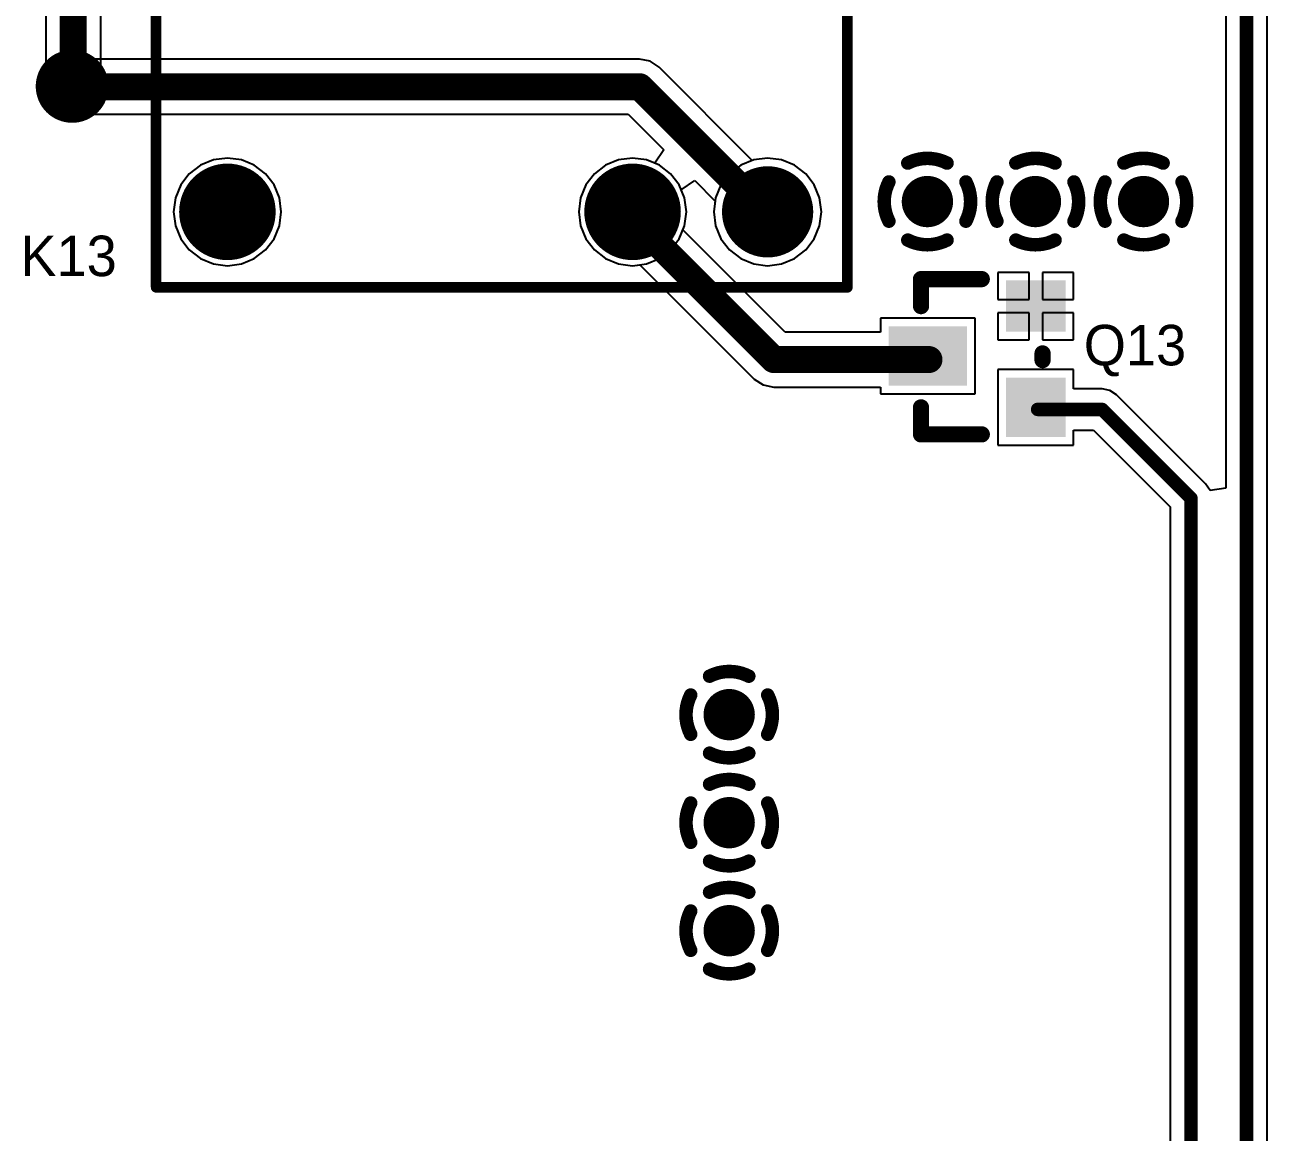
# Model space of a CAD drawing. Header units: millimetres. Extents: x 6.83 to 16.18, y 4.59 to 12.3.
# Drawn here: x 7.566 to 8.486, y 5.507 to 6.327 of the extents above; entities that cross this region are included whole.
import ezdxf

# ---------------------------------------------------------------- set-up
doc = ezdxf.new("R2010")
doc.units = ezdxf.units.MM
doc.header["$MEASUREMENT"] = 0
for name, color, linetype in [('BottomLayer', 5, 'Continuous'), ('BottomSolder', 6, 'Continuous'), ('InternalPlane1', 76, 'Continuous'), ('InternalPlane2', 16, 'Continuous'), ('MultiLayer', 9, 'Continuous'), ('PadHoleLayer', 156, 'Continuous'), ('TopLayer', 1, 'Continuous'), ('TopOverlay', 2, 'Continuous'), ('TopPaste', 8, 'Continuous'), ('TopSolder', 216, 'Continuous'), ('ViaHoleLayer', 16, 'Continuous')]:
    doc.layers.add(name, color=color, linetype=linetype)

# ---------------------------------------------------------------- blocks, each defined once
blk = doc.blocks.new('SOT_23_45')
at = {"layer": 'TopLayer'}
for points in [[(0.018278, 0.052755), (0.018278, 0.082755), (-0.017722, 0.052755), (-0.017722, 0.082755)], [(-0.054722, 0.012755), (-0.054722, 0.048755), (-0.104722, 0.012755), (-0.104722, 0.048755)], [(0.018278, -0.025245), (0.018278, 0.010755), (-0.017722, -0.025245), (-0.017722, 0.010755)]]:
    blk.add_solid(points, dxfattribs=at)
at = {"layer": 'TopOverlay', "const_width": 0.012}
for points in [[(-0.084722, 0.087755), (-0.039722, 0.087755)], [(-0.084722, 0.067755), (-0.084722, 0.087755)], [(0.005278, 0.027755), (0.005278, 0.032755)], [(-0.084722, -0.027245), (-0.084722, -0.007245)], [(-0.084722, -0.027245), (-0.039722, -0.027245)]]:
    blk.add_lwpolyline(points, dxfattribs=at)
at = {"layer": 'TopOverlay', "const_width": 0.006}
for points in [[(-0.087722, 0.087755, 1), (-0.081722, 0.087755, 1)], [(-0.087722, 0.087755, 1), (-0.081722, 0.087755, 1)], [(-0.042722, 0.087755, 1), (-0.036722, 0.087755, 1)], [(-0.087722, 0.067755, 1), (-0.081722, 0.067755, 1)], [(0.002278, 0.032755, 1), (0.008278, 0.032755, 1)], [(0.002278, 0.027755, 1), (0.008278, 0.027755, 1)], [(-0.087722, -0.007245, 1), (-0.081722, -0.007245, 1)], [(-0.087722, -0.027245, 1), (-0.081722, -0.027245, 1)], [(-0.087722, -0.027245, 1), (-0.081722, -0.027245, 1)], [(-0.042722, -0.027245, 1), (-0.036722, -0.027245, 1)]]:
    blk.add_lwpolyline(points, format="xyb", close=True, dxfattribs=at)
at = {"layer": 'TopPaste'}
for points in [[(0.018278, 0.052755), (0.018278, 0.082755), (-0.017722, 0.052755), (-0.017722, 0.082755)], [(-0.054722, 0.012755), (-0.054722, 0.048755), (-0.104722, 0.012755), (-0.104722, 0.048755)], [(0.018278, -0.025245), (0.018278, 0.010755), (-0.017722, -0.025245), (-0.017722, 0.010755)]]:
    blk.add_solid(points, dxfattribs=at)
at = {"layer": 'TopSolder'}
for points in [[(0.022278, 0.048755), (0.022278, 0.086755), (-0.021722, 0.048755), (-0.021722, 0.086755)], [(-0.050722, 0.008755), (-0.050722, 0.052755), (-0.108722, 0.008755), (-0.108722, 0.052755)], [(0.022278, -0.029245), (0.022278, 0.014755), (-0.021722, -0.029245), (-0.021722, 0.014755)]]:
    blk.add_solid(points, dxfattribs=at)
blk = doc.blocks.new('R_____OMRON5V_217')
at = {"layer": 'BottomLayer', "const_width": 0.02953}
for points in [[(0.18524, 0, 1), (0.21476, 0, 1)], [(-0.01476, -0.1, 1), (0.01476, -0.1, 1)], [(0.18524, -0.1, 1), (0.21476, -0.1, 1)], [(-0.01476, -0.4, 1), (0.01476, -0.4, 1)], [(0.18524, -0.4, 1), (0.21476, -0.4, 1)]]:
    blk.add_lwpolyline(points, format="xyb", close=True, dxfattribs=at)
at = {"layer": 'BottomLayer'}
blk.add_solid([(-0.02953, -0.02953), (0.02953, -0.02953), (-0.02953, 0.02953), (0.02953, 0.02953)], dxfattribs=at)
at = {"layer": 'BottomSolder', "const_width": 0.03353}
for points in [[(0.18324, 0, 1), (0.21676, 0, 1)], [(-0.01676, -0.1, 1), (0.01676, -0.1, 1)], [(0.18324, -0.1, 1), (0.21676, -0.1, 1)], [(-0.01676, -0.4, 1), (0.01676, -0.4, 1)], [(0.18324, -0.4, 1), (0.21676, -0.4, 1)]]:
    blk.add_lwpolyline(points, format="xyb", close=True, dxfattribs=at)
at = {"layer": 'BottomSolder'}
blk.add_solid([(-0.03353, -0.03353), (0.03353, -0.03353), (-0.03353, 0.03353), (0.03353, 0.03353)], dxfattribs=at)
at = {"layer": 'InternalPlane1'}
for points, const_width in [([(-0.01689, 0, 1), (0.01689, 0, 1)], 0.03378), ([(0.18311, 0, 1), (0.21689, 0, 1)], 0.03378), ([(-0.01787, -0.1, 1), (0.01787, -0.1, 1)], 0.03575), ([(0.18213, -0.1, 1), (0.21787, -0.1, 1)], 0.03575), ([(-0.01787, -0.4, 1), (0.01787, -0.4, 1)], 0.03575), ([(0.18213, -0.4, 1), (0.21787, -0.4, 1)], 0.03575)]:
    blk.add_lwpolyline(points, format="xyb", close=True, dxfattribs=dict(at, const_width=const_width))
at = {"layer": 'InternalPlane2'}
for points, const_width in [([(-0.01689, 0, 1), (0.01689, 0, 1)], 0.03378), ([(0.18311, 0, 1), (0.21689, 0, 1)], 0.03378), ([(-0.01787, -0.1, 1), (0.01787, -0.1, 1)], 0.03575), ([(0.18213, -0.1, 1), (0.21787, -0.1, 1)], 0.03575), ([(-0.01787, -0.4, 1), (0.01787, -0.4, 1)], 0.03575), ([(0.18213, -0.4, 1), (0.21787, -0.4, 1)], 0.03575)]:
    blk.add_lwpolyline(points, format="xyb", close=True, dxfattribs=dict(at, const_width=const_width))
at = {"layer": 'MultiLayer', "const_width": 0.02953}
for points in [[(0.18524, 0, 1), (0.21476, 0, 1)], [(-0.01476, -0.1, 1), (0.01476, -0.1, 1)], [(0.18524, -0.1, 1), (0.21476, -0.1, 1)], [(-0.01476, -0.4, 1), (0.01476, -0.4, 1)], [(0.18524, -0.4, 1), (0.21476, -0.4, 1)]]:
    blk.add_lwpolyline(points, format="xyb", close=True, dxfattribs=at)
at = {"layer": 'MultiLayer'}
blk.add_solid([(-0.02953, -0.02953), (0.02953, -0.02953), (-0.02953, 0.02953), (0.02953, 0.02953)], dxfattribs=at)
at = {"layer": 'PadHoleLayer'}
for points, const_width in [([(-0.00689, 0, 1), (0.00689, 0, 1)], 0.01378), ([(0.19311, 0, 1), (0.20689, 0, 1)], 0.01378), ([(-0.00787, -0.1, 1), (0.00787, -0.1, 1)], 0.01575), ([(0.19213, -0.1, 1), (0.20787, -0.1, 1)], 0.01575), ([(-0.00787, -0.4, 1), (0.00787, -0.4, 1)], 0.01575), ([(0.19213, -0.4, 1), (0.20787, -0.4, 1)], 0.01575)]:
    blk.add_lwpolyline(points, format="xyb", close=True, dxfattribs=dict(at, const_width=const_width))
at = {"layer": 'TopLayer', "const_width": 0.02953}
for points in [[(0.18524, 0, 1), (0.21476, 0, 1)], [(-0.01476, -0.1, 1), (0.01476, -0.1, 1)], [(0.18524, -0.1, 1), (0.21476, -0.1, 1)], [(-0.01476, -0.4, 1), (0.01476, -0.4, 1)], [(0.18524, -0.4, 1), (0.21476, -0.4, 1)]]:
    blk.add_lwpolyline(points, format="xyb", close=True, dxfattribs=at)
at = {"layer": 'TopLayer'}
blk.add_solid([(-0.02953, -0.02953), (0.02953, -0.02953), (-0.02953, 0.02953), (0.02953, 0.02953)], dxfattribs=at)
at = {"layer": 'TopOverlay', "const_width": 0.00787}
for points in [[(0.25591, 0.05906), (-0.05906, 0.05906)], [(-0.05906, -0.45276), (-0.05906, 0.05906)], [(0.25591, -0.45276), (0.25591, 0.05906)], [(0.25591, -0.45276), (-0.05906, -0.45276)]]:
    blk.add_lwpolyline(points, dxfattribs=at)
at = {"layer": 'TopOverlay', "const_width": 0.00394}
for points in [[(-0.06102, 0.05906, 1), (-0.05709, 0.05906, 1)], [(-0.06102, 0.05906, 1), (-0.05709, 0.05906, 1)], [(0.25394, 0.05906, 1), (0.25787, 0.05906, 1)], [(0.25394, 0.05906, 1), (0.25787, 0.05906, 1)], [(-0.06102, -0.45276, 1), (-0.05709, -0.45276, 1)], [(-0.06102, -0.45276, 1), (-0.05709, -0.45276, 1)], [(0.25394, -0.45276, 1), (0.25787, -0.45276, 1)], [(0.25394, -0.45276, 1), (0.25787, -0.45276, 1)]]:
    blk.add_lwpolyline(points, format="xyb", close=True, dxfattribs=at)
at = {"layer": 'TopSolder', "const_width": 0.03353}
for points in [[(0.18324, 0, 1), (0.21676, 0, 1)], [(-0.01676, -0.1, 1), (0.01676, -0.1, 1)], [(0.18324, -0.1, 1), (0.21676, -0.1, 1)], [(-0.01676, -0.4, 1), (0.01676, -0.4, 1)], [(0.18324, -0.4, 1), (0.21676, -0.4, 1)]]:
    blk.add_lwpolyline(points, format="xyb", close=True, dxfattribs=at)
at = {"layer": 'TopSolder'}
blk.add_solid([(-0.03353, -0.03353), (0.03353, -0.03353), (-0.03353, 0.03353), (0.03353, 0.03353)], dxfattribs=at)

msp = doc.modelspace()

# ---------------------------------------------------------------- linework, layer by layer
at = {"layer": 'BottomLayer'}
for p, q in [((7.62241, 6.29483), (7.62241, 7.72702)), ((7.58163, 6.36411), (7.58163, 6.29731)), ((7.58163, 6.29731), (7.57764, 6.29135)), ((7.62474, 6.29135), (7.62241, 6.29483)), ((7.57764, 6.29135), (7.5757, 6.28159)), ((7.62668, 6.28159), (7.62474, 6.29135)), ((7.5757, 6.28159), (7.57764, 6.27184)), ((7.62474, 6.27184), (7.62668, 6.28159)), ((7.57764, 6.27184), (7.58317, 6.26357)), ((7.61921, 6.26357), (7.62474, 6.27184)), ((7.58317, 6.26357), (7.59143, 6.25804)), ((7.59143, 6.25804), (7.60119, 6.2561)), ((7.60119, 6.2561), (7.61094, 6.25804)), ((7.61094, 6.25804), (7.61921, 6.26357)), ((7.71611, 6.2285), (7.70579, 6.22714)), ((7.72643, 6.22714), (7.71611, 6.2285)), ((8.01611, 6.2285), (8.00579, 6.22714)), ((8.02643, 6.22714), (8.01611, 6.2285)), ((8.11611, 6.2285), (8.10579, 6.22714)), ((8.12643, 6.22714), (8.11611, 6.2285)), ((7.69617, 6.22316), (7.68792, 6.21682)), ((7.70579, 6.22714), (7.69617, 6.22316)), ((7.73604, 6.22316), (7.72643, 6.22714)), ((7.7443, 6.21682), (7.73604, 6.22316)), ((7.99617, 6.22316), (7.98792, 6.21682)), ((8.00579, 6.22714), (7.99617, 6.22316)), ((8.03604, 6.22316), (8.02643, 6.22714)), ((8.0443, 6.21682), (8.03604, 6.22316)), ((8.09617, 6.22316), (8.08792, 6.21682)), ((8.10579, 6.22714), (8.09617, 6.22316)), ((8.13604, 6.22316), (8.12643, 6.22714)), ((8.1443, 6.21682), (8.13604, 6.22316)), ((7.68792, 6.21682), (7.68158, 6.20856)), ((7.75064, 6.20856), (7.7443, 6.21682)), ((7.98792, 6.21682), (7.98158, 6.20856)), ((8.05064, 6.20856), (8.0443, 6.21682)), ((8.08792, 6.21682), (8.08158, 6.20856)), ((8.15064, 6.20856), (8.1443, 6.21682)), ((7.68158, 6.20856), (7.6776, 6.19895)), ((7.75462, 6.19895), (7.75064, 6.20856)), ((7.98158, 6.20856), (7.9776, 6.19895)), ((8.05462, 6.19895), (8.05064, 6.20856)), ((8.08158, 6.20856), (8.0776, 6.19895)), ((8.15462, 6.19895), (8.15064, 6.20856)), ((7.6776, 6.19895), (7.67624, 6.18863)), ((7.75598, 6.18863), (7.75462, 6.19895)), ((7.9776, 6.19895), (7.97624, 6.18863)), ((8.05598, 6.18863), (8.05462, 6.19895)), ((8.0776, 6.19895), (8.07624, 6.18863)), ((8.15598, 6.18863), (8.15462, 6.19895)), ((7.67624, 6.18863), (7.6776, 6.17831)), ((7.75462, 6.17831), (7.75598, 6.18863)), ((7.97624, 6.18863), (7.9776, 6.17831)), ((8.05462, 6.17831), (8.05598, 6.18863)), ((8.07624, 6.18863), (8.0776, 6.17831)), ((8.15462, 6.17831), (8.15598, 6.18863)), ((7.6776, 6.17831), (7.68158, 6.16869)), ((7.75064, 6.16869), (7.75462, 6.17831)), ((7.9776, 6.17831), (7.98158, 6.16869)), ((8.05064, 6.16869), (8.05462, 6.17831)), ((8.0776, 6.17831), (8.08158, 6.16869)), ((8.15064, 6.16869), (8.15462, 6.17831)), ((7.68158, 6.16869), (7.68792, 6.16044)), ((7.7443, 6.16044), (7.75064, 6.16869)), ((7.98158, 6.16869), (7.98792, 6.16044)), ((8.0443, 6.16044), (8.05064, 6.16869)), ((8.08158, 6.16869), (8.08792, 6.16044)), ((8.1443, 6.16044), (8.15064, 6.16869)), ((7.68792, 6.16044), (7.69617, 6.1541)), ((7.69617, 6.1541), (7.70579, 6.15012)), ((7.72643, 6.15012), (7.73604, 6.1541)), ((7.73604, 6.1541), (7.7443, 6.16044)), ((7.98792, 6.16044), (7.99617, 6.1541)), ((7.99617, 6.1541), (8.00579, 6.15012)), ((8.02643, 6.15012), (8.03604, 6.1541)), ((8.03604, 6.1541), (8.0443, 6.16044)), ((8.08792, 6.16044), (8.09617, 6.1541)), ((8.09617, 6.1541), (8.10579, 6.15012)), ((8.12643, 6.15012), (8.13604, 6.1541)), ((8.13604, 6.1541), (8.1443, 6.16044)), ((7.70579, 6.15012), (7.71611, 6.14876)), ((7.71611, 6.14876), (7.72643, 6.15012)), ((8.00579, 6.15012), (8.01611, 6.14876)), ((8.01611, 6.14876), (8.02643, 6.15012)), ((8.10579, 6.15012), (8.11611, 6.14876)), ((8.11611, 6.14876), (8.12643, 6.15012))]:
    msp.add_line(p, q, dxfattribs=at)
at = {"layer": 'BottomLayer', "const_width": 0.02}
for points in [[(7.60202, 6.28046), (7.60202, 8.93332)], [(7.60138, 6.27982), (7.60202, 6.28046)]]:
    msp.add_lwpolyline(points, dxfattribs=at)
at = {"layer": 'BottomLayer'}
for points, const_width in [([(7.59369, 6.28159, 1), (7.60869, 6.28159, 1)], 0.015), ([(7.59638, 6.27982, 1), (7.60638, 6.27982, 1)], 0.01), ([(7.59702, 6.28046, 1), (7.60702, 6.28046, 1)], 0.01), ([(7.59702, 6.28046, 1), (7.60702, 6.28046, 1)], 0.01), ([(8.22693, 6.19624, 1), (8.24193, 6.19624, 1)], 0.015), ([(8.30693, 6.19624, 1), (8.32193, 6.19624, 1)], 0.015), ([(8.38693, 6.19624, 1), (8.40193, 6.19624, 1)], 0.015), ([(8.08016, 5.81621, 1), (8.09516, 5.81621, 1)], 0.015), ([(8.08016, 5.73621, 1), (8.09516, 5.73621, 1)], 0.015), ([(8.08016, 5.65621, 1), (8.09516, 5.65621, 1)], 0.015)]:
    msp.add_lwpolyline(points, format="xyb", close=True, dxfattribs=dict(at, const_width=const_width))
at = {"layer": 'BottomSolder', "const_width": 0.019}
for points in [[(7.59169, 6.28159, 1), (7.61069, 6.28159, 1)], [(8.22493, 6.19624, 1), (8.24393, 6.19624, 1)], [(8.30493, 6.19624, 1), (8.32393, 6.19624, 1)], [(8.38493, 6.19624, 1), (8.40393, 6.19624, 1)], [(8.07816, 5.81621, 1), (8.09716, 5.81621, 1)], [(8.07816, 5.73621, 1), (8.09716, 5.73621, 1)], [(8.07816, 5.65621, 1), (8.09716, 5.65621, 1)]]:
    msp.add_lwpolyline(points, format="xyb", close=True, dxfattribs=at)
at = {"layer": 'InternalPlane1'}
for points, const_width in [([(7.58769, 6.28159, 1), (7.61469, 6.28159, 1)], 0.027), ([(8.2174, 6.22476, 1), (8.2224, 6.22476, 1)], 0.005), ([(8.24646, 6.22476, 1), (8.25146, 6.22476, 1)], 0.005), ([(8.2974, 6.22476, 1), (8.3024, 6.22476, 1)], 0.005), ([(8.32646, 6.22476, 1), (8.33146, 6.22476, 1)], 0.005), ([(8.3774, 6.22476, 1), (8.3824, 6.22476, 1)], 0.005), ([(8.40646, 6.22476, 1), (8.41146, 6.22476, 1)], 0.005), ([(8.20342, 6.21077, 1), (8.20842, 6.21077, 1)], 0.005), ([(8.26044, 6.21077, 1), (8.26544, 6.21077, 1)], 0.005), ([(8.28342, 6.21077, 1), (8.28842, 6.21077, 1)], 0.005), ([(8.34044, 6.21077, 1), (8.34544, 6.21077, 1)], 0.005), ([(8.36342, 6.21077, 1), (8.36842, 6.21077, 1)], 0.005), ([(8.42044, 6.21077, 1), (8.42544, 6.21077, 1)], 0.005), ([(8.20342, 6.18172, 1), (8.20842, 6.18172, 1)], 0.005), ([(8.26044, 6.18172, 1), (8.26544, 6.18172, 1)], 0.005), ([(8.28342, 6.18172, 1), (8.28842, 6.18172, 1)], 0.005), ([(8.34044, 6.18172, 1), (8.34544, 6.18172, 1)], 0.005), ([(8.36342, 6.18172, 1), (8.36842, 6.18172, 1)], 0.005), ([(8.42044, 6.18172, 1), (8.42544, 6.18172, 1)], 0.005), ([(8.2174, 6.16773, 1), (8.2224, 6.16773, 1)], 0.005), ([(8.24646, 6.16773, 1), (8.25146, 6.16773, 1)], 0.005), ([(8.2974, 6.16773, 1), (8.3024, 6.16773, 1)], 0.005), ([(8.32646, 6.16773, 1), (8.33146, 6.16773, 1)], 0.005), ([(8.3774, 6.16773, 1), (8.3824, 6.16773, 1)], 0.005), ([(8.40646, 6.16773, 1), (8.41146, 6.16773, 1)], 0.005), ([(8.07063, 5.84472, 1), (8.07563, 5.84472, 1)], 0.005), ([(8.09969, 5.84472, 1), (8.10469, 5.84472, 1)], 0.005), ([(8.05665, 5.83074, 1), (8.06165, 5.83074, 1)], 0.005), ([(8.11367, 5.83074, 1), (8.11867, 5.83074, 1)], 0.005), ([(8.05665, 5.80168, 1), (8.06165, 5.80168, 1)], 0.005), ([(8.11367, 5.80168, 1), (8.11867, 5.80168, 1)], 0.005), ([(8.07063, 5.7877, 1), (8.07563, 5.7877, 1)], 0.005), ([(8.09969, 5.7877, 1), (8.10469, 5.7877, 1)], 0.005), ([(8.07063, 5.76472, 1), (8.07563, 5.76472, 1)], 0.005), ([(8.09969, 5.76472, 1), (8.10469, 5.76472, 1)], 0.005), ([(8.05665, 5.75074, 1), (8.06165, 5.75074, 1)], 0.005), ([(8.11367, 5.75074, 1), (8.11867, 5.75074, 1)], 0.005), ([(8.05665, 5.72168, 1), (8.06165, 5.72168, 1)], 0.005), ([(8.11367, 5.72168, 1), (8.11867, 5.72168, 1)], 0.005), ([(8.07063, 5.7077, 1), (8.07563, 5.7077, 1)], 0.005), ([(8.09969, 5.7077, 1), (8.10469, 5.7077, 1)], 0.005), ([(8.07063, 5.68472, 1), (8.07563, 5.68472, 1)], 0.005), ([(8.09969, 5.68472, 1), (8.10469, 5.68472, 1)], 0.005), ([(8.05665, 5.67074, 1), (8.06165, 5.67074, 1)], 0.005), ([(8.11367, 5.67074, 1), (8.11867, 5.67074, 1)], 0.005), ([(8.05665, 5.64168, 1), (8.06165, 5.64168, 1)], 0.005), ([(8.11367, 5.64168, 1), (8.11867, 5.64168, 1)], 0.005), ([(8.07063, 5.6277, 1), (8.07563, 5.6277, 1)], 0.005), ([(8.09969, 5.6277, 1), (8.10469, 5.6277, 1)], 0.005)]:
    msp.add_lwpolyline(points, format="xyb", close=True, dxfattribs=dict(at, const_width=const_width))
at = {"layer": 'InternalPlane1', "const_width": 0.01}
for points in [[(8.2199, 6.22476, -0.240079), (8.24896, 6.22476)], [(8.2999, 6.22476, -0.240079), (8.32896, 6.22476)], [(8.3799, 6.22476, -0.240079), (8.40896, 6.22476)], [(8.20592, 6.18172, -0.240079), (8.20592, 6.21077)], [(8.26294, 6.21077, -0.240079), (8.26294, 6.18172)], [(8.28592, 6.18172, -0.240079), (8.28592, 6.21077)], [(8.34294, 6.21077, -0.240079), (8.34294, 6.18172)], [(8.36592, 6.18172, -0.240079), (8.36592, 6.21077)], [(8.42294, 6.21077, -0.240079), (8.42294, 6.18172)], [(8.24896, 6.16773, -0.240079), (8.2199, 6.16773)], [(8.32896, 6.16773, -0.240079), (8.2999, 6.16773)], [(8.40896, 6.16773, -0.240079), (8.3799, 6.16773)], [(8.07313, 5.84472, -0.240079), (8.10219, 5.84472)], [(8.05915, 5.80168, -0.240079), (8.05915, 5.83074)], [(8.11617, 5.83074, -0.240079), (8.11617, 5.80168)], [(8.10219, 5.7877, -0.240079), (8.07313, 5.7877)], [(8.07313, 5.76472, -0.240079), (8.10219, 5.76472)], [(8.05915, 5.72168, -0.240079), (8.05915, 5.75074)], [(8.11617, 5.75074, -0.240079), (8.11617, 5.72168)], [(8.10219, 5.7077, -0.240079), (8.07313, 5.7077)], [(8.07313, 5.68472, -0.240079), (8.10219, 5.68472)], [(8.05915, 5.64168, -0.240079), (8.05915, 5.67074)], [(8.11617, 5.67074, -0.240079), (8.11617, 5.64168)], [(8.10219, 5.6277, -0.240079), (8.07313, 5.6277)]]:
    msp.add_lwpolyline(points, format="xyb", dxfattribs=at)
at = {"layer": 'InternalPlane2'}
for points, const_width in [([(7.58769, 6.28159, 1), (7.61469, 6.28159, 1)], 0.027), ([(8.2174, 6.22476, 1), (8.2224, 6.22476, 1)], 0.005), ([(8.24646, 6.22476, 1), (8.25146, 6.22476, 1)], 0.005), ([(8.2974, 6.22476, 1), (8.3024, 6.22476, 1)], 0.005), ([(8.32646, 6.22476, 1), (8.33146, 6.22476, 1)], 0.005), ([(8.3774, 6.22476, 1), (8.3824, 6.22476, 1)], 0.005), ([(8.40646, 6.22476, 1), (8.41146, 6.22476, 1)], 0.005), ([(8.20342, 6.21077, 1), (8.20842, 6.21077, 1)], 0.005), ([(8.26044, 6.21077, 1), (8.26544, 6.21077, 1)], 0.005), ([(8.28342, 6.21077, 1), (8.28842, 6.21077, 1)], 0.005), ([(8.34044, 6.21077, 1), (8.34544, 6.21077, 1)], 0.005), ([(8.36342, 6.21077, 1), (8.36842, 6.21077, 1)], 0.005), ([(8.42044, 6.21077, 1), (8.42544, 6.21077, 1)], 0.005), ([(8.20342, 6.18172, 1), (8.20842, 6.18172, 1)], 0.005), ([(8.26044, 6.18172, 1), (8.26544, 6.18172, 1)], 0.005), ([(8.28342, 6.18172, 1), (8.28842, 6.18172, 1)], 0.005), ([(8.34044, 6.18172, 1), (8.34544, 6.18172, 1)], 0.005), ([(8.36342, 6.18172, 1), (8.36842, 6.18172, 1)], 0.005), ([(8.42044, 6.18172, 1), (8.42544, 6.18172, 1)], 0.005), ([(8.2174, 6.16773, 1), (8.2224, 6.16773, 1)], 0.005), ([(8.24646, 6.16773, 1), (8.25146, 6.16773, 1)], 0.005), ([(8.2974, 6.16773, 1), (8.3024, 6.16773, 1)], 0.005), ([(8.32646, 6.16773, 1), (8.33146, 6.16773, 1)], 0.005), ([(8.3774, 6.16773, 1), (8.3824, 6.16773, 1)], 0.005), ([(8.40646, 6.16773, 1), (8.41146, 6.16773, 1)], 0.005), ([(8.07063, 5.84472, 1), (8.07563, 5.84472, 1)], 0.005), ([(8.09969, 5.84472, 1), (8.10469, 5.84472, 1)], 0.005), ([(8.05665, 5.83074, 1), (8.06165, 5.83074, 1)], 0.005), ([(8.11367, 5.83074, 1), (8.11867, 5.83074, 1)], 0.005), ([(8.05665, 5.80168, 1), (8.06165, 5.80168, 1)], 0.005), ([(8.11367, 5.80168, 1), (8.11867, 5.80168, 1)], 0.005), ([(8.07063, 5.7877, 1), (8.07563, 5.7877, 1)], 0.005), ([(8.09969, 5.7877, 1), (8.10469, 5.7877, 1)], 0.005), ([(8.07063, 5.76472, 1), (8.07563, 5.76472, 1)], 0.005), ([(8.09969, 5.76472, 1), (8.10469, 5.76472, 1)], 0.005), ([(8.05665, 5.75074, 1), (8.06165, 5.75074, 1)], 0.005), ([(8.11367, 5.75074, 1), (8.11867, 5.75074, 1)], 0.005), ([(8.05665, 5.72168, 1), (8.06165, 5.72168, 1)], 0.005), ([(8.11367, 5.72168, 1), (8.11867, 5.72168, 1)], 0.005), ([(8.07063, 5.7077, 1), (8.07563, 5.7077, 1)], 0.005), ([(8.09969, 5.7077, 1), (8.10469, 5.7077, 1)], 0.005), ([(8.07063, 5.68472, 1), (8.07563, 5.68472, 1)], 0.005), ([(8.09969, 5.68472, 1), (8.10469, 5.68472, 1)], 0.005), ([(8.05665, 5.67074, 1), (8.06165, 5.67074, 1)], 0.005), ([(8.11367, 5.67074, 1), (8.11867, 5.67074, 1)], 0.005), ([(8.05665, 5.64168, 1), (8.06165, 5.64168, 1)], 0.005), ([(8.11367, 5.64168, 1), (8.11867, 5.64168, 1)], 0.005), ([(8.07063, 5.6277, 1), (8.07563, 5.6277, 1)], 0.005), ([(8.09969, 5.6277, 1), (8.10469, 5.6277, 1)], 0.005)]:
    msp.add_lwpolyline(points, format="xyb", close=True, dxfattribs=dict(at, const_width=const_width))
at = {"layer": 'InternalPlane2', "const_width": 0.01}
for points in [[(8.2199, 6.22476, -0.240079), (8.24896, 6.22476)], [(8.2999, 6.22476, -0.240079), (8.32896, 6.22476)], [(8.3799, 6.22476, -0.240079), (8.40896, 6.22476)], [(8.20592, 6.18172, -0.240079), (8.20592, 6.21077)], [(8.26294, 6.21077, -0.240079), (8.26294, 6.18172)], [(8.28592, 6.18172, -0.240079), (8.28592, 6.21077)], [(8.34294, 6.21077, -0.240079), (8.34294, 6.18172)], [(8.36592, 6.18172, -0.240079), (8.36592, 6.21077)], [(8.42294, 6.21077, -0.240079), (8.42294, 6.18172)], [(8.24896, 6.16773, -0.240079), (8.2199, 6.16773)], [(8.32896, 6.16773, -0.240079), (8.2999, 6.16773)], [(8.40896, 6.16773, -0.240079), (8.3799, 6.16773)], [(8.07313, 5.84472, -0.240079), (8.10219, 5.84472)], [(8.05915, 5.80168, -0.240079), (8.05915, 5.83074)], [(8.11617, 5.83074, -0.240079), (8.11617, 5.80168)], [(8.10219, 5.7877, -0.240079), (8.07313, 5.7877)], [(8.07313, 5.76472, -0.240079), (8.10219, 5.76472)], [(8.05915, 5.72168, -0.240079), (8.05915, 5.75074)], [(8.11617, 5.75074, -0.240079), (8.11617, 5.72168)], [(8.10219, 5.7077, -0.240079), (8.07313, 5.7077)], [(8.07313, 5.68472, -0.240079), (8.10219, 5.68472)], [(8.05915, 5.64168, -0.240079), (8.05915, 5.67074)], [(8.11617, 5.67074, -0.240079), (8.11617, 5.64168)], [(8.10219, 5.6277, -0.240079), (8.07313, 5.6277)]]:
    msp.add_lwpolyline(points, format="xyb", dxfattribs=at)
at = {"layer": 'MultiLayer', "const_width": 0.015}
for points in [[(7.59369, 6.28159, 1), (7.60869, 6.28159, 1)], [(8.22693, 6.19624, 1), (8.24193, 6.19624, 1)], [(8.30693, 6.19624, 1), (8.32193, 6.19624, 1)], [(8.38693, 6.19624, 1), (8.40193, 6.19624, 1)], [(8.08016, 5.81621, 1), (8.09516, 5.81621, 1)], [(8.08016, 5.73621, 1), (8.09516, 5.73621, 1)], [(8.08016, 5.65621, 1), (8.09516, 5.65621, 1)]]:
    msp.add_lwpolyline(points, format="xyb", close=True, dxfattribs=at)
at = {"layer": 'TopLayer'}
for p, q in [((8.48599, 5.21857), (8.48599, 6.34726)), ((8.4554, 6.34092), (8.4554, 5.984)), ((7.59143, 6.30514), (7.58317, 6.29962)), ((7.60119, 6.30708), (7.59143, 6.30514)), ((7.61094, 6.30514), (7.60119, 6.30708)), ((7.61609, 6.3017), (7.61094, 6.30514)), ((8.02137, 6.3017), (7.61609, 6.3017)), ((8.02917, 6.30015), (8.02137, 6.3017)), ((7.58317, 6.29962), (7.57764, 6.29135)), ((8.03579, 6.29573), (8.02917, 6.30015)), ((8.10479, 6.22673), (8.03579, 6.29573)), ((7.57764, 6.29135), (7.5757, 6.28159)), ((7.5757, 6.28159), (7.57764, 6.27184)), ((7.57764, 6.27184), (7.58317, 6.26357)), ((7.58317, 6.26357), (7.59143, 6.25804)), ((7.59143, 6.25804), (7.60119, 6.2561)), ((7.60119, 6.2561), (7.61094, 6.25804)), ((7.61094, 6.25804), (7.61525, 6.26092)), ((7.61525, 6.26092), (8.01292, 6.26092)), ((8.01292, 6.26092), (8.03922, 6.23462)), ((7.71611, 6.2285), (7.70579, 6.22714)), ((7.72643, 6.22714), (7.71611, 6.2285)), ((8.01611, 6.2285), (8.00579, 6.22714)), ((8.02643, 6.22714), (8.01611, 6.2285)), ((8.03922, 6.23462), (8.03253, 6.22461)), ((8.11611, 6.2285), (8.10579, 6.22714)), ((8.12643, 6.22714), (8.11611, 6.2285)), ((7.69617, 6.22316), (7.68792, 6.21682)), ((7.70579, 6.22714), (7.69617, 6.22316)), ((7.73604, 6.22316), (7.72643, 6.22714)), ((7.7443, 6.21682), (7.73604, 6.22316)), ((7.99617, 6.22316), (7.98792, 6.21682)), ((8.00579, 6.22714), (7.99617, 6.22316)), ((8.03253, 6.22461), (8.02643, 6.22714)), ((8.10579, 6.22714), (8.10479, 6.22673)), ((8.13604, 6.22316), (8.12643, 6.22714)), ((8.1443, 6.21682), (8.13604, 6.22316)), ((7.68792, 6.21682), (7.68158, 6.20856)), ((7.75064, 6.20856), (7.7443, 6.21682)), ((7.98792, 6.21682), (7.98158, 6.20856)), ((8.05209, 6.20505), (8.0621, 6.21174)), ((8.0621, 6.21174), (8.07728, 6.19656)), ((8.15064, 6.20856), (8.1443, 6.21682)), ((7.68158, 6.20856), (7.6776, 6.19895)), ((7.75462, 6.19895), (7.75064, 6.20856)), ((7.98158, 6.20856), (7.9776, 6.19895)), ((8.05462, 6.19895), (8.05209, 6.20505)), ((8.15462, 6.19895), (8.15064, 6.20856)), ((7.6776, 6.19895), (7.67624, 6.18863)), ((7.75598, 6.18863), (7.75462, 6.19895)), ((7.9776, 6.19895), (7.97624, 6.18863)), ((8.05598, 6.18863), (8.05462, 6.19895)), ((8.07728, 6.19656), (8.07624, 6.18863)), ((8.15598, 6.18863), (8.15462, 6.19895)), ((7.67624, 6.18863), (7.6776, 6.17831)), ((7.75462, 6.17831), (7.75598, 6.18863)), ((7.97624, 6.18863), (7.9776, 6.17831)), ((8.05462, 6.17831), (8.05598, 6.18863)), ((8.07624, 6.18863), (8.0776, 6.17831)), ((8.15462, 6.17831), (8.15598, 6.18863)), ((7.6776, 6.17831), (7.68158, 6.16869)), ((7.75064, 6.16869), (7.75462, 6.17831)), ((7.9776, 6.17831), (7.98158, 6.16869)), ((8.05339, 6.17535), (8.05462, 6.17831)), ((8.12912, 6.09962), (8.05339, 6.17535)), ((8.0776, 6.17831), (8.08158, 6.16869)), ((8.15064, 6.16869), (8.15462, 6.17831)), ((7.68158, 6.16869), (7.68792, 6.16044)), ((7.7443, 6.16044), (7.75064, 6.16869)), ((7.98158, 6.16869), (7.98792, 6.16044)), ((8.08158, 6.16869), (8.08792, 6.16044)), ((8.1443, 6.16044), (8.15064, 6.16869)), ((7.68792, 6.16044), (7.69617, 6.1541)), ((7.69617, 6.1541), (7.70579, 6.15012)), ((7.72643, 6.15012), (7.73604, 6.1541)), ((7.73604, 6.1541), (7.7443, 6.16044)), ((7.98792, 6.16044), (7.99617, 6.1541)), ((7.99617, 6.1541), (8.00579, 6.15012)), ((8.08792, 6.16044), (8.09617, 6.1541)), ((8.09617, 6.1541), (8.10579, 6.15012)), ((8.12643, 6.15012), (8.13604, 6.1541)), ((8.13604, 6.1541), (8.1443, 6.16044)), ((7.70579, 6.15012), (7.71611, 6.14876)), ((7.71611, 6.14876), (7.72643, 6.15012)), ((8.00579, 6.15012), (8.01611, 6.14876)), ((8.01611, 6.14876), (8.02159, 6.14948)), ((8.02159, 6.14948), (8.10626, 6.06481)), ((8.10579, 6.15012), (8.11611, 6.14876)), ((8.11611, 6.14876), (8.12643, 6.15012)), ((8.30968, 6.14381), (8.28668, 6.14381)), ((8.28668, 6.14381), (8.28668, 6.12381)), ((8.30968, 6.12381), (8.30968, 6.14381)), ((8.34268, 6.14381), (8.31968, 6.14381)), ((8.31968, 6.14381), (8.31968, 6.12381)), ((8.34268, 6.12381), (8.34268, 6.14381)), ((8.28668, 6.12381), (8.30968, 6.12381)), ((8.31968, 6.12381), (8.34268, 6.12381)), ((8.26968, 6.10981), (8.19968, 6.10981)), ((8.19968, 6.10981), (8.19968, 6.09962)), ((8.26968, 6.05381), (8.26968, 6.10981)), ((8.30968, 6.11381), (8.28668, 6.11381)), ((8.28668, 6.11381), (8.28668, 6.09381)), ((8.30968, 6.09381), (8.30968, 6.11381)), ((8.34268, 6.11381), (8.31968, 6.11381)), ((8.31968, 6.11381), (8.31968, 6.09381)), ((8.34268, 6.09381), (8.34268, 6.11381)), ((8.19968, 6.09962), (8.12912, 6.09962)), ((8.28668, 6.09381), (8.30968, 6.09381)), ((8.31968, 6.09381), (8.34268, 6.09381)), ((8.34268, 6.07181), (8.28668, 6.07181)), ((8.28668, 6.07181), (8.28668, 6.01581)), ((8.34268, 6.05759), (8.34268, 6.07181)), ((8.10626, 6.06481), (8.11287, 6.06039)), ((8.11287, 6.06039), (8.12068, 6.05884)), ((8.12068, 6.05884), (8.12068, 6.05884)), ((8.12068, 6.05884), (8.19968, 6.05884)), ((8.19968, 6.05884), (8.19968, 6.05381)), ((8.19968, 6.05381), (8.26968, 6.05381)), ((8.36372, 6.05759), (8.34268, 6.05759)), ((8.36957, 6.05642), (8.36372, 6.05759)), ((8.37453, 6.05311), (8.36957, 6.05642)), ((8.44038, 5.98726), (8.37453, 6.05311)), ((8.34268, 6.01581), (8.34268, 6.027)), ((8.34268, 6.027), (8.35738, 6.027)), ((8.35738, 6.027), (8.41427, 5.97011)), ((8.28668, 6.01581), (8.34268, 6.01581)), ((8.44369, 5.9823), (8.44038, 5.98726)), ((8.4554, 5.984), (8.44369, 5.9823)), ((8.41427, 5.97011), (8.41427, 5.18238))]:
    msp.add_line(p, q, dxfattribs=at)
for points, const_width in [([(8.47069, 5.21223), (8.47069, 6.34726)], 0.01), ([(7.59622, 6.28131), (8.02137, 6.28131)], 0.02), ([(8.02137, 6.28131), (8.11482, 6.18786)], 0.02), ([(8.01482, 6.18508), (8.12068, 6.07923)], 0.02), ([(8.01482, 6.18508), (8.01482, 6.18786)], 0.01), ([(8.12068, 6.07923), (8.23557, 6.07923)], 0.02), ([(8.31605, 6.04229), (8.36372, 6.04229)], 0.01), ([(8.36372, 6.04229), (8.42956, 5.97645)], 0.01), ([(8.42956, 5.18238), (8.42956, 5.97645)], 0.01)]:
    msp.add_lwpolyline(points, dxfattribs=dict(at, const_width=const_width))
for points, const_width in [([(7.59369, 6.28159, 1), (7.60869, 6.28159, 1)], 0.015), ([(7.59122, 6.28131, 1), (7.60122, 6.28131, 1)], 0.01), ([(8.01637, 6.28131, 1), (8.02637, 6.28131, 1)], 0.01), ([(8.01637, 6.28131, 1), (8.02637, 6.28131, 1)], 0.01), ([(8.22693, 6.19624, 1), (8.24193, 6.19624, 1)], 0.015), ([(8.30693, 6.19624, 1), (8.32193, 6.19624, 1)], 0.015), ([(8.38693, 6.19624, 1), (8.40193, 6.19624, 1)], 0.015), ([(8.00982, 6.18508, 1), (8.01982, 6.18508, 1)], 0.01), ([(8.01232, 6.18786, 1), (8.01732, 6.18786, 1)], 0.005), ([(8.10982, 6.18786, 1), (8.11982, 6.18786, 1)], 0.01), ([(8.01232, 6.18508, 1), (8.01732, 6.18508, 1)], 0.005), ([(8.11568, 6.07923, 1), (8.12568, 6.07923, 1)], 0.01), ([(8.11568, 6.07923, 1), (8.12568, 6.07923, 1)], 0.01), ([(8.23057, 6.07923, 1), (8.24057, 6.07923, 1)], 0.01), ([(8.31355, 6.04229, 1), (8.31855, 6.04229, 1)], 0.005), ([(8.36122, 6.04229, 1), (8.36622, 6.04229, 1)], 0.005), ([(8.36122, 6.04229, 1), (8.36622, 6.04229, 1)], 0.005), ([(8.42706, 5.97645, 1), (8.43206, 5.97645, 1)], 0.005), ([(8.42706, 5.97645, 1), (8.43206, 5.97645, 1)], 0.005), ([(8.08016, 5.81621, 1), (8.09516, 5.81621, 1)], 0.015), ([(8.08016, 5.73621, 1), (8.09516, 5.73621, 1)], 0.015), ([(8.08016, 5.65621, 1), (8.09516, 5.65621, 1)], 0.015)]:
    msp.add_lwpolyline(points, format="xyb", close=True, dxfattribs=dict(at, const_width=const_width))
at = {"layer": 'TopSolder', "const_width": 0.019}
for points in [[(7.59169, 6.28159, 1), (7.61069, 6.28159, 1)], [(8.22493, 6.19624, 1), (8.24393, 6.19624, 1)], [(8.30493, 6.19624, 1), (8.32393, 6.19624, 1)], [(8.38493, 6.19624, 1), (8.40393, 6.19624, 1)], [(8.07816, 5.81621, 1), (8.09716, 5.81621, 1)], [(8.07816, 5.73621, 1), (8.09716, 5.73621, 1)], [(8.07816, 5.65621, 1), (8.09716, 5.65621, 1)]]:
    msp.add_lwpolyline(points, format="xyb", close=True, dxfattribs=at)
at = {"layer": 'ViaHoleLayer', "const_width": 0.007}
for points in [[(7.59769, 6.28159, 1), (7.60469, 6.28159, 1)], [(8.23093, 6.19624, 1), (8.23793, 6.19624, 1)], [(8.31093, 6.19624, 1), (8.31793, 6.19624, 1)], [(8.39093, 6.19624, 1), (8.39793, 6.19624, 1)], [(8.08416, 5.81621, 1), (8.09116, 5.81621, 1)], [(8.08416, 5.73621, 1), (8.09116, 5.73621, 1)], [(8.08416, 5.65621, 1), (8.09116, 5.65621, 1)]]:
    msp.add_lwpolyline(points, format="xyb", close=True, dxfattribs=at)

# ---------------------------------------------------------------- block references
for name, p, rotation in [('R_____OMRON5V_217', (8.11611, 6.38863), 270), ('SOT_23_45', (8.31441, 6.05105), 360)]:
    msp.add_blockref(name, p, dxfattribs=dict(rotation=rotation))

# ---------------------------------------------------------------- texts
at = {"layer": 'TopOverlay'}
for s, p in [('K13', (7.56284, 6.14101)), ('Q13', (8.35021, 6.07492))]:
    msp.add_text(s, height=0.03, dxfattribs=at).set_placement(p)

doc.saveas('drawing.dxf')
